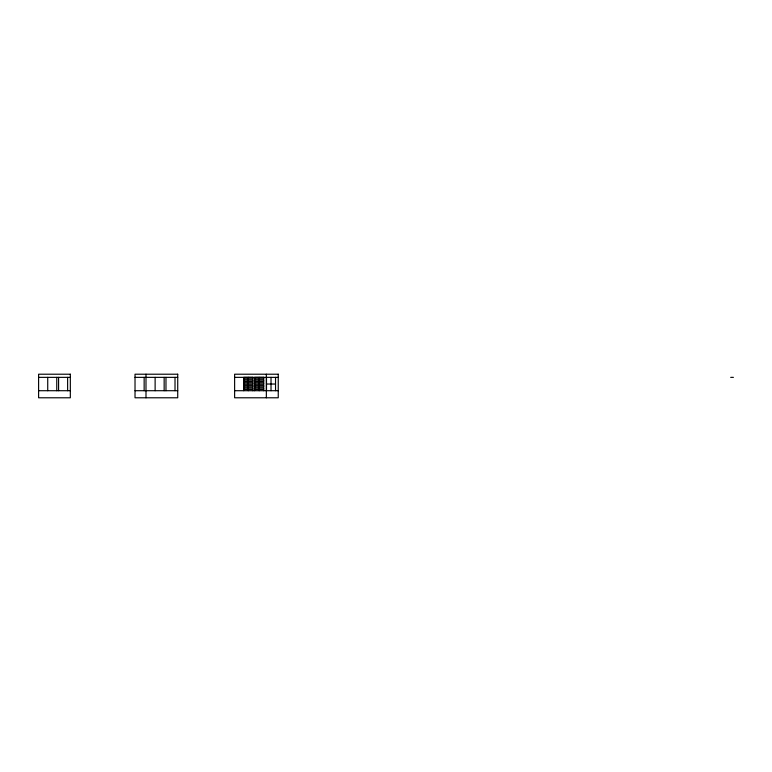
<?xml version="1.0" encoding="UTF-8"?>
<svg xmlns="http://www.w3.org/2000/svg" width="772" height="772" viewBox="0 0 772 772"><rect width="100%" height="100%" fill="white"/><g stroke="black" fill="none" stroke-linecap="round" stroke-linejoin="round"><path stroke-width="1.16" d="M38.6 377.363L70.329 377.363M135.023 377.363L177.724 377.363M234.62 377.363L266.35 377.363M278.248 377.363L266.494 377.363L266.504 390.709L278.248 390.709M730.688 377.363L733.4 377.363M243.759 378.762L252.782 378.762L252.782 377.373L243.759 377.363L243.759 390.709M254.615 378.762L263.638 378.762L263.638 377.373L254.615 377.363L254.615 390.709M243.759 381.436L252.782 381.436L252.782 380.046L243.759 380.027M254.615 381.436L263.638 381.436L263.638 380.046L254.615 380.027M243.759 384.099L252.782 384.099L252.782 382.719L243.759 382.7M254.615 384.099L263.638 384.099L263.638 382.719L254.615 382.7M266.504 384.031L275.536 384.041M243.759 386.772L252.782 386.772L252.782 385.382L243.759 385.373M254.615 386.772L263.638 386.772L263.638 385.382L254.615 385.373M243.759 389.445L252.782 389.445L252.782 388.055L243.759 388.046M254.615 389.445L263.638 389.445L263.638 388.055L254.615 388.046M38.6 390.709L70.329 390.709M135.023 390.709L177.724 390.709M234.62 390.709L266.35 390.709M275.536 377.354L275.536 390.709M271.02 377.354L271.02 390.709M266.35 374.217L266.35 397.783M263.638 377.363L263.638 390.709M259.199 377.373L259.199 390.728M252.782 377.363L252.782 390.728M248.266 377.363L248.266 390.719M175.012 377.363L175.012 390.709M165.98 377.363L165.98 390.709M164.156 377.363L164.156 390.709M155.124 377.363L155.124 390.709M145.995 374.217L145.995 397.783M144.152 377.363L144.152 390.709M67.618 377.363L67.618 390.709M58.585 377.363L58.585 390.709M56.761 377.363L56.761 390.709M47.729 377.363L47.729 390.709M70.329 374.217L38.6 374.217L38.6 397.783L70.329 397.783L70.329 374.217M177.724 374.217L135.023 374.217L135.023 397.783L177.724 397.783L177.724 374.217M278.248 374.217L234.62 374.217L234.62 397.783L278.248 397.783L278.248 374.217"/></g></svg>
